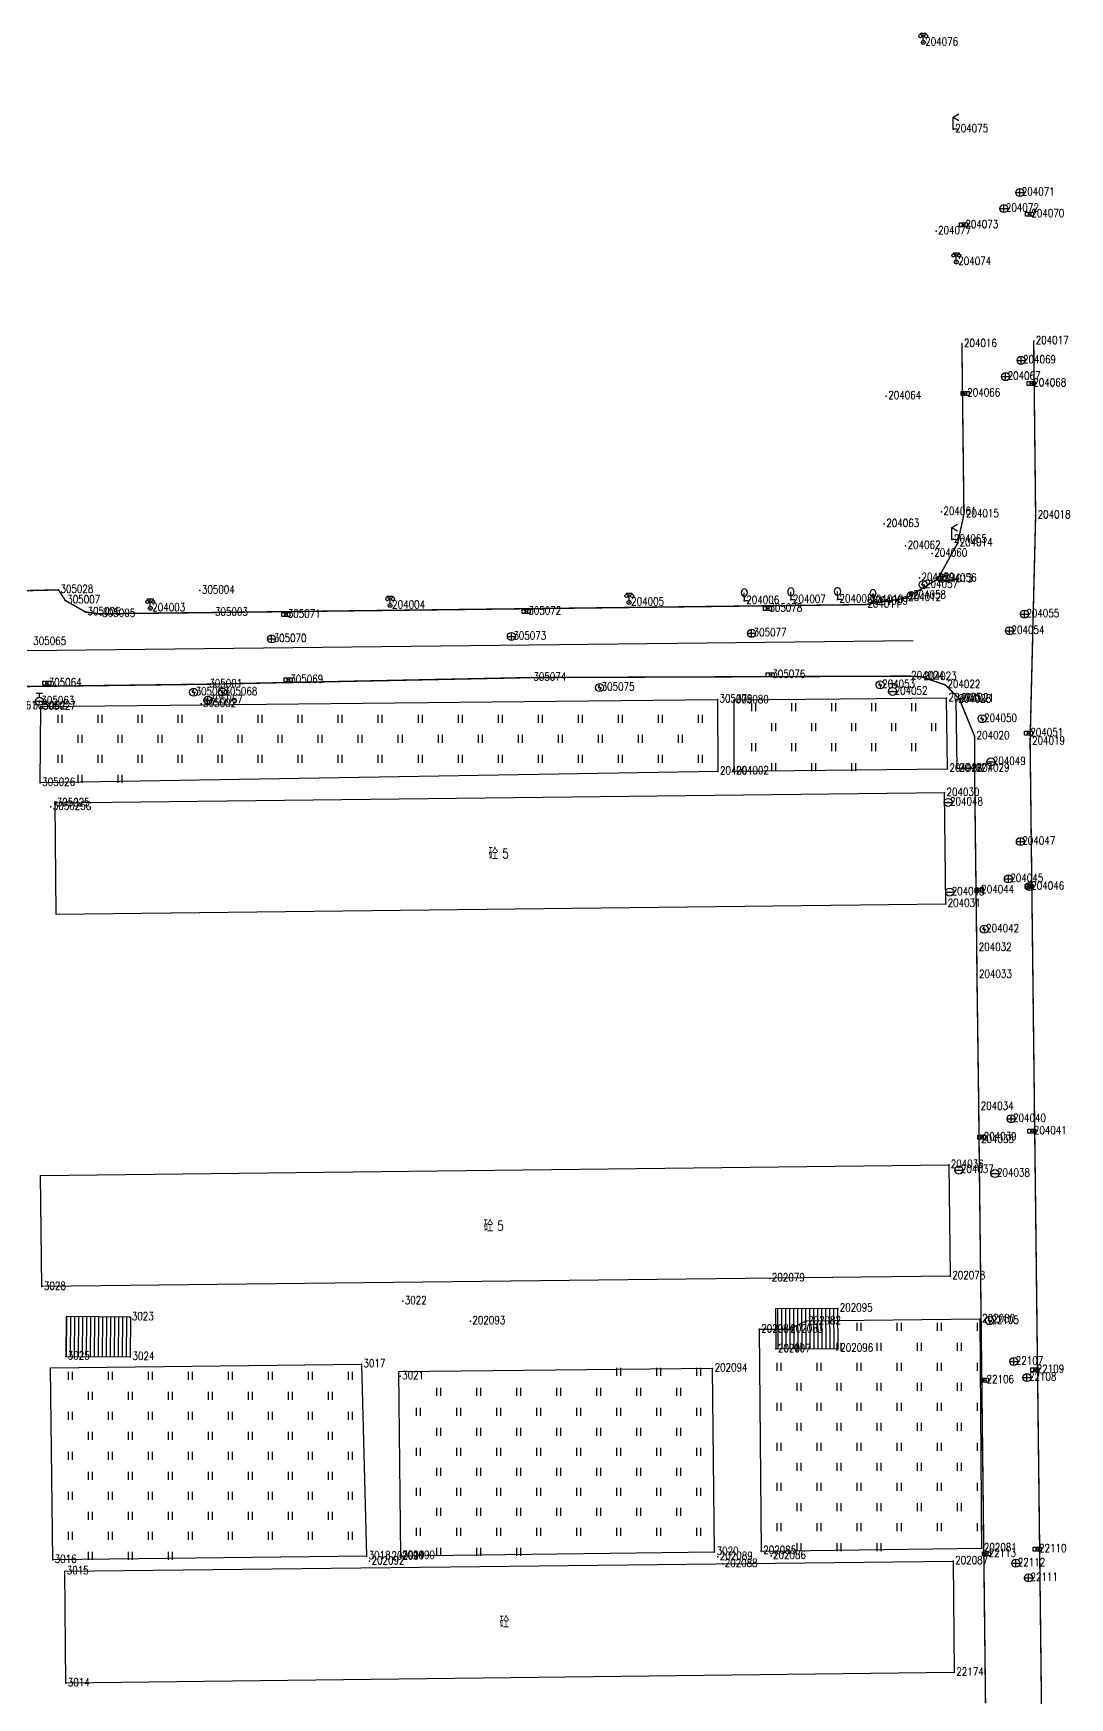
# Model space of a CAD drawing. Extents: x 871 to 1485, y 1110 to 1494.
# Drawn here: x 1355 to 1484.5, y 1285.9 to 1493.9 of the extents above; entities that cross this region are included whole.
import ezdxf
from ezdxf.enums import TextEntityAlignment as Align

# ---------------------------------------------------------------- set-up
doc = ezdxf.new("R2010")
doc.units = 0
doc.header["$LTSCALE"] = 0.5
doc.header["$PDSIZE"] = 0.2
doc.layers.get('0').update_dxf_attribs({"linetype": 'CONTINUOUS'})
doc.layers.add('ASSIST', color=7, linetype='CONTINUOUS', plot=False)
for name, color, linetype in [('DLDW', 11, 'CONTINUOUS'), ('DLSS', 4, 'CONTINUOUS'), ('GXYZ', 2, 'CONTINUOUS'), ('JMD', 6, 'CONTINUOUS'), ('ZBTZ', 3, 'CONTINUOUS'), ('ZDH', 1, 'CONTINUOUS')]:
    doc.layers.add(name, color=color, linetype=linetype)
doc.styles.add('HZ', font='rs.shx', dxfattribs={"width": 0.8, "bigfont": 'hztxt.shx'})
doc.linetypes.add('1161', pattern='A,0,[149,AAA.SHX,S=0.15,R=0,X=0,Y=0],-1.6', length=1.6)

# ---------------------------------------------------------------- blocks, each defined once
blk = doc.blocks.new('gc097')
for p, q in [((-0.7, 2), (-0.7, 2.3)), ((-0.7, 2.3), (0.7, 2.3)), ((0, 0.5), (0, 2.3)), ((0.7, 2.3), (0.7, 2))]:
    blk.add_line(p, q)
for centre, radius in [((-0.7, 1.6), 0.4), ((0, 0), 0.5), ((0.73, 1.6), 0.4)]:
    blk.add_circle(centre, radius)
blk = doc.blocks.new('gc052')
for p, q in [((0, 3), (1.39, 3.8)), ((0, 3), (1.39, 2.2)), ((0, 0), (0, 3)), ((1, 0), (0, 0))]:
    blk.add_line(p, q)
blk = doc.blocks.new('gc133')
for p, q in [((-1, 0), (1, 0)), ((-0.8, 2), (0.8, 2)), ((0, 1), (0, 2))]:
    blk.add_line(p, q)
blk.add_circle((0, 0), 1)
blk = doc.blocks.new('gc042')
blk.add_line((-1, 0), (1, 0))
blk.add_circle((0, 0), 1)
blk = doc.blocks.new('gc041')
for p, q in [((-1, 0.5), (1, 0.5)), ((-1, -0.5), (-1, 0.5)), ((-0.33, 0.5), (-0.33, -0.5)), ((0.33, 0.5), (0.33, -0.5)), ((1, 0.5), (1, -0.5)), ((1, -0.5), (-1, -0.5))]:
    blk.add_line(p, q)
blk = doc.blocks.new('gc043')
for p, q in [((-1, 0), (1, 0)), ((0, -1), (0, 1))]:
    blk.add_line(p, q)
blk.add_circle((0, 0), 1)
blk = doc.blocks.new('gc050')
for p, q in [((-0.35, 0), (0.05, 0.69)), ((-0.35, 0), (0.35, 0)), ((0.35, 0), (-0.06, -0.69))]:
    blk.add_line(p, q)
blk.add_circle((0, 0), 1)
blk = doc.blocks.new('gc143')
for p, q in [((0, 1), (0, 2)), ((0, 1), (0, 0)), ((1, 0), (0, 0))]:
    blk.add_line(p, q)
for centre, start, end in [((0.225, 2), 102.68038, 257.31962), ((-0.225, 2), 282.68038, 77.31962)]:
    blk.add_arc(centre, 1.025, start, end)
blk = doc.blocks.new('gc323')
at = {"flags": 128}
for points in [[(-0.5, 0), (-0.5, 2)], [(0.5, 0), (0.5, 2)]]:
    blk.add_lwpolyline(points, dxfattribs=at)

msp = doc.modelspace()

# ---------------------------------------------------------------- linework, layer by layer
at = {"linetype": 'Continuous'}
msp.add_line((1228.66, 1415.36, 10.81), (1464.96, 1418.07), dxfattribs=at)
at = {"layer": 'ASSIST', "linetype": 'Continuous', "flags": 128}
for points in [[(1359.1, 1328.58), (1367.18, 1328.5), (1367.22, 1333.49), (1359.14, 1333.56)], [(1447.83, 1329.5), (1455.62, 1329.56), (1455.58, 1334.57), (1447.79, 1334.52)]]:
    msp.add_lwpolyline(points, close=True, dxfattribs=at)
at = {"layer": 'DLSS', "linetype": 'Continuous', "const_width": 0.175}
msp.add_lwpolyline([(1312.17, 1420.88), (1342.36, 1421.26), (1344.89, 1422.42), (1346.16, 1424.1), (1358.18, 1424.38), (1359.03, 1423.07), (1361.56, 1421.61), (1363.41, 1421.39), (1377.49, 1421.55), (1459.01, 1422.54), (1464.1, 1423.36), (1468.03, 1425.71), (1470.54, 1430.22), (1471.32, 1433.84), (1471.07, 1455.12)], dxfattribs=at)
at = {"layer": 'DLSS', "linetype": 'Continuous', "const_width": 0.175, "flags": 128}
for points in [[(1480.04, 1455.48), (1480.28, 1433.69), (1479.59, 1405.43), (1481.85, 1213.92)], [(1216.91, 1400.79), (1219.98, 1407.4), (1229.42, 1410.8), (1250.92, 1411.11), (1311.19, 1411.75), (1376.78, 1412.59), (1417.27, 1413.42), (1464.48, 1413.6), (1466.04, 1413.51), (1469.01, 1412.49), (1470.72, 1410.79), (1472.65, 1406.1), (1472.65, 1402.07), (1472.92, 1379.64), (1472.95, 1376.26), (1473.17, 1359.79), (1473.21, 1355.64), (1474.02, 1285.2)]]:
    msp.add_lwpolyline(points, dxfattribs=at)
at = {"layer": 'JMD', "linetype": 'Continuous'}
for p, q in [((1367.22, 1333.49), (1359.14, 1333.56)), ((1359.18, 1328.57), (1359.22, 1333.56)), ((1359.68, 1328.57), (1359.72, 1333.56)), ((1360.18, 1328.57), (1360.22, 1333.55)), ((1360.68, 1328.56), (1360.72, 1333.55)), ((1361.18, 1328.56), (1361.22, 1333.54)), ((1361.68, 1328.55), (1361.72, 1333.54)), ((1362.18, 1328.55), (1362.22, 1333.53)), ((1362.68, 1328.54), (1362.72, 1333.53)), ((1363.18, 1328.54), (1363.22, 1333.52)), ((1363.68, 1328.53), (1363.72, 1333.52)), ((1364.18, 1328.53), (1364.22, 1333.52)), ((1364.68, 1328.52), (1364.72, 1333.51)), ((1365.18, 1328.52), (1365.22, 1333.51)), ((1365.68, 1328.51), (1365.72, 1333.5)), ((1455.58, 1334.57), (1447.79, 1334.52)), ((1448.12, 1329.5), (1448.08, 1334.52)), ((1448.62, 1329.5), (1448.58, 1334.52)), ((1449.12, 1329.51), (1449.08, 1334.52)), ((1449.62, 1329.51), (1449.58, 1334.53)), ((1450.12, 1329.51), (1450.08, 1334.53)), ((1450.62, 1329.52), (1450.58, 1334.54)), ((1451.12, 1329.52), (1451.08, 1334.54)), ((1451.62, 1329.53), (1451.58, 1334.54)), ((1452.12, 1329.53), (1452.08, 1334.55)), ((1452.62, 1329.53), (1452.58, 1334.55)), ((1453.12, 1329.54), (1453.08, 1334.55)), ((1453.62, 1329.54), (1453.58, 1334.56)), ((1454.12, 1329.54), (1454.08, 1334.56)), ((1454.62, 1329.55), (1454.58, 1334.57)), ((1455.12, 1329.55), (1455.08, 1334.57)), ((1455.62, 1329.56), (1455.58, 1334.57)), ((1366.18, 1328.51), (1366.22, 1333.5)), ((1366.68, 1328.51), (1366.72, 1333.49)), ((1367.18, 1328.5), (1367.22, 1333.49)), ((1447.83, 1329.5), (1455.62, 1329.56)), ((1359.1, 1328.58), (1367.18, 1328.5))]:
    msp.add_line(p, q, dxfattribs=at)
at = {"layer": 'JMD', "linetype": 'Continuous', "flags": 128}
for points in [[(1469.04, 1385.14), (1468.89, 1399.01), (1357.71, 1397.71), (1357.85, 1383.84)], [(1469.42, 1352.51), (1469.62, 1338.61), (1356.12, 1337.29), (1355.93, 1351.18)]]:
    msp.add_lwpolyline(points, close=True, dxfattribs=at)
at = {"layer": 'JMD', "linetype": 'Continuous', "elevation": 14.28, "flags": 128}
msp.add_lwpolyline([(1469.98, 1302.99), (1470.12, 1289.05), (1359.1, 1287.72), (1358.97, 1301.72)], close=True, dxfattribs=at)
at = {"layer": 'ZBTZ', "linetype": '1161', "flags": 128}
for points in [[(1355.98, 1409.81), (1440.53, 1410.69), (1440.59, 1401.69), (1355.9, 1400.27)], [(1472.65, 1402.07), (1470.46, 1402.06), (1470.37, 1410.69), (1470.72, 1410.79), (1472.65, 1406.1), (1472.65, 1402.07)], [(1400.93, 1303.64), (1440.17, 1304.13), (1439.92, 1327.08), (1400.69, 1326.66)]]:
    msp.add_lwpolyline(points, close=True, dxfattribs=at)
for points, elevation in [([(1442.57, 1410.59), (1442.59, 1401.71), (1469.26, 1402.03), (1469.14, 1410.86)], 14.03), ([(1445.99, 1304.25), (1473.56, 1304.59), (1473.34, 1333.22), (1451.59, 1332.97), (1449.38, 1331.94), (1445.75, 1331.94)], 13.81), ([(1396.04, 1327.59), (1396.69, 1303.6), (1357.46, 1303.14), (1357.17, 1327.13)], 13.97)]:
    msp.add_lwpolyline(points, close=True, dxfattribs=dict(at, elevation=elevation))
at = {"layer": 'ZDH', "linetype": 'Continuous'}
for p in [(1466.23, 1492.8, 13.77), (1469.98, 1481.96, 13.82), (1478.3, 1474.04, 13.7), (1476.31, 1472.04, 13.74), (1479.5, 1471.35, 13.68), (1467.84, 1469.22, 13.89), (1471.25, 1469.99, 13.7), (1470.36, 1465.37, 13.86), (1471.07, 1455.12, 13.73), (1480.04, 1455.48, 13.72), (1478.46, 1453.07, 13.76), (1476.53, 1451.03, 13.8), (1479.74, 1450.19, 13.74), (1461.62, 1448.6, 15.53), (1471.49, 1448.94, 13.75), (1468.51, 1434.12, 14), (1471.32, 1433.84, 13.81), (1480.28, 1433.69, 13.8), (1461.37, 1432.62, 15.93), (1464.04, 1429.89, 14.66), (1469.82, 1430.68, 14.01), (1470.54, 1430.22, 13.86), (1467.37, 1428.92, 14.03), (1465.77, 1425.88, 13.98), (1468.03, 1425.71, 13.81), (1468.54, 1425.8, 13.83), (1358.18, 1424.38, 13.64), (1359.03, 1423.07, 13.55), (1375.85, 1424.32, 13.92), (1443.88, 1423.03, 13.11), (1449.7, 1423.14, 13.18), (1455.52, 1423.18, 13.22), (1459.39, 1423.12, 17.2), (1464.1, 1423.36, 13.87), (1464.72, 1423.67, 13.88), (1466.22, 1425.02, 13.93), (1361.56, 1421.61, 13.55), (1363.41, 1421.39, 13.58), (1369.65, 1422.09, 13.83), (1377.49, 1421.55, 13.77), (1386.58, 1421.3, 13.8), (1399.62, 1422.43, 13.98), (1416.64, 1421.67, 13.82), (1429.49, 1422.81, 13.95), (1446.76, 1422.05, 13.81), (1459.01, 1422.54, 13.86), (1459.96, 1422.94, 13.44), (1478.88, 1421.35, 13.95), (1444.79, 1418.95, 13.9), (1477.01, 1419.27, 13.99), (1384.82, 1418.25, 13.87), (1414.77, 1418.56, 13.91), (1356.71, 1412.71, 13.49), (1376.78, 1412.59, 13.77), (1386.9, 1413.12, 13.8), (1417.27, 1413.42, 13.85), (1447.13, 1413.77, 13.84), (1464.48, 1413.6, 13.86), (1466.04, 1413.51, 13.87), (1375.07, 1411.58, 13.9), (1376.85, 1410.59, 13.92), (1378.67, 1411.6, 13.93), (1425.8, 1412.17, 14.02), (1440.53, 1410.69, 14.02), (1442.57, 1410.59, 14.03), (1460.85, 1412.51, 14.02), (1462.41, 1411.68, 13.13), (1469.01, 1412.49, 13.89), (1469.14, 1410.86, 13.99), (1470.37, 1410.69, 13.99), (1470.72, 1410.79, 13.87), (1355.8, 1410.46, 12.83), (1355.98, 1409.81, 13.61), (1376.02, 1410.14, 13.93), (1473.59, 1408.27, 13.86), (1479.37, 1406.46, 13.82), (1472.65, 1406.1, 13.86), (1479.59, 1405.43, 13.81), (1474.68, 1402.87, 13.84), (1355.9, 1400.27, 14.2), (1440.59, 1401.69, 14.16), (1442.59, 1401.71, 14.17), (1469.26, 1402.03, 14.15), (1470.46, 1402.06, 14.13), (1472.65, 1402.07, 13.84), (1468.89, 1399.01, 14.33), (1357.22, 1397.27, 14.32), (1357.71, 1397.71, 19.72), (1469.34, 1397.82, 14.35), (1478.37, 1392.92, 13.91), (1476.87, 1388.25, 13.95), (1469.54, 1386.61, 14.35), (1473.23, 1386.85, 13.92), (1479.48, 1387.29, 13.87), (1469.04, 1385.14, 14.35), (1473.85, 1381.97, 13.89), (1472.92, 1379.64, 13.88), (1472.95, 1376.26, 13.88), (1473.17, 1359.79, 13.78), (1477.21, 1358.27, 13.82), (1479.81, 1356.72, 13.76), (1473.21, 1355.64, 13.78), (1473.55, 1355.96, 13.76), (1469.42, 1352.51, 14.33), (1470.69, 1351.87, 14.32), (1475.2, 1351.43, 13.76), (1447.07, 1338.33, 14.33), (1469.62, 1338.61, 14.33), (1356.12, 1337.29, 14.31), (1401.2, 1335.47, 14.3), (1455.55, 1334.57, 14.29), (1367.1, 1333.49, 14.25), (1409.65, 1332.99, 17.13), (1445.75, 1331.96, 14.01), (1449.38, 1331.94, 13.94), (1451.59, 1332.97, 14.05), (1473.34, 1333.22, 13.79), (1474.51, 1333.04, 13.67), (1447.83, 1329.5, 13.93), (1455.62, 1329.56, 13.95), (1359.1, 1328.58, 14.04), (1367.18, 1328.5, 14.02), (1396.04, 1327.59, 13.97), (1477.55, 1327.93, 13.66), (1400.88, 1326.12, 14.05), (1439.92, 1327.08, 14.29), (1473.9, 1325.61, 13.62), (1479.2, 1325.92, 13.65), (1480.17, 1326.9, 13.61), (1473.56, 1304.59, 13.68), (1480.46, 1304.49, 13.51), (1357.46, 1303.14, 14.38), (1396.69, 1303.6, 14.37), (1397.05, 1302.96, 14.36), (1399.54, 1303.55, 14.26), (1400.86, 1303.65, 14.37), (1400.93, 1303.64, 14.37), (1440.17, 1304.13, 14.36), (1440.57, 1303.54, 14.38), (1441.18, 1302.64, 14.29), (1445.99, 1304.25, 13.81), (1447.22, 1303.64, 14.27), (1469.98, 1302.99, 14.28), (1474.16, 1303.89, 13.5), (1477.8, 1302.72, 13.57), (1358.97, 1301.72, 14.26), (1479.39, 1300.89, 13.53), (1470.12, 1289.05, 14.27), (1359.1, 1287.72, 14.26)]:
    msp.add_point(p, dxfattribs=at)

# ---------------------------------------------------------------- block references
at = {"layer": 'DLDW', "linetype": 'Continuous', "xscale": 0.5, "yscale": 0.5}
for p in [(1466.23, 1492.8, 13.77), (1470.36, 1465.37, 13.86), (1369.65, 1422.09, 13.83), (1399.62, 1422.43, 13.98), (1429.49, 1422.81, 13.95)]:
    msp.add_blockref('gc097', p, dxfattribs=at)
at = {"layer": 'DLSS', "linetype": 'Continuous', "xscale": 0.5, "yscale": 0.5}
for p in [(1469.98, 1481.96, 13.82), (1469.82, 1430.68, 14.01)]:
    msp.add_blockref('gc052', p, dxfattribs=at)
at = {"layer": 'GXYZ', "linetype": 'Continuous', "xscale": 0.5, "yscale": 0.5}
for name, p in [('gc043', (1478.3, 1474.04, 13.7)), ('gc043', (1476.31, 1472.04, 13.74)), ('gc041', (1479.5, 1471.35, 13.68)), ('gc041', (1471.25, 1469.99, 13.7)), ('gc043', (1478.46, 1453.07, 13.76)), ('gc043', (1476.53, 1451.03, 13.8)), ('gc041', (1479.74, 1450.19, 13.74)), ('gc041', (1471.49, 1448.94, 13.75)), ('gc050', (1466.22, 1425.02, 13.93)), ('gc041', (1468.54, 1425.8, 13.83)), ('gc050', (1464.72, 1423.67, 13.88)), ('gc041', (1386.58, 1421.3, 13.8)), ('gc041', (1416.64, 1421.67, 13.82)), ('gc041', (1446.76, 1422.05, 13.81)), ('gc043', (1478.88, 1421.35, 13.95)), ('gc043', (1414.77, 1418.56, 13.91)), ('gc043', (1444.79, 1418.95, 13.9)), ('gc043', (1477.01, 1419.27, 13.99)), ('gc043', (1384.82, 1418.25, 13.87)), ('gc041', (1356.71, 1412.71, 13.49)), ('gc041', (1386.9, 1413.12, 13.8)), ('gc050', (1425.8, 1412.17, 14.02)), ('gc041', (1447.13, 1413.77, 13.84)), ('gc050', (1460.85, 1412.51, 14.02)), ('gc133', (1462.41, 1411.68, 13.13)), ('gc133', (1355.8, 1410.46, 12.83)), ('gc050', (1375.07, 1411.58, 13.9)), ('gc043', (1376.85, 1410.59, 13.92)), ('gc050', (1378.67, 1411.6, 13.93)), ('gc050', (1473.59, 1408.27, 13.86)), ('gc041', (1479.37, 1406.46, 13.82)), ('gc042', (1474.68, 1402.87, 13.84)), ('gc042', (1469.34, 1397.82, 14.35)), ('gc043', (1478.37, 1392.92, 13.91)), ('gc043', (1476.87, 1388.25, 13.95)), ('gc043', (1479.48, 1387.29, 13.87)), ('gc042', (1469.54, 1386.61, 14.35)), ('gc041', (1473.23, 1386.85, 13.92)), ('gc041', (1479.48, 1387.29, 13.87)), ('gc050', (1473.85, 1381.97, 13.89)), ('gc043', (1477.21, 1358.27, 13.82)), ('gc041', (1479.81, 1356.72, 13.76)), ('gc041', (1473.55, 1355.96, 13.76)), ('gc042', (1470.69, 1351.87, 14.32)), ('gc042', (1475.2, 1351.43, 13.76)), ('gc050', (1474.51, 1333.04, 13.67)), ('gc043', (1477.55, 1327.93, 13.66)), ('gc041', (1473.9, 1325.61, 13.62)), ('gc043', (1479.2, 1325.92, 13.65)), ('gc041', (1480.17, 1326.9, 13.61)), ('gc041', (1480.46, 1304.49, 13.51)), ('gc041', (1474.16, 1303.89, 13.5)), ('gc043', (1477.8, 1302.72, 13.57)), ('gc043', (1479.39, 1300.89, 13.53))]:
    msp.add_blockref(name, p, dxfattribs=at)
at = {"layer": 'ZBTZ', "linetype": 'Continuous', "xscale": 0.5, "yscale": 0.5}
for name, p in [('gc143', (1443.88, 1423.03, 13.11)), ('gc143', (1449.7, 1423.14, 13.18)), ('gc143', (1455.52, 1423.18, 13.22)), ('gc143', (1459.96, 1422.94, 13.44)), ('gc323', (1358.4, 1407.77)), ('gc323', (1363.4, 1407.77)), ('gc323', (1368.4, 1407.77)), ('gc323', (1373.4, 1407.77)), ('gc323', (1378.4, 1407.77)), ('gc323', (1383.4, 1407.77)), ('gc323', (1388.4, 1407.77)), ('gc323', (1393.4, 1407.77)), ('gc323', (1398.4, 1407.77)), ('gc323', (1403.4, 1407.77)), ('gc323', (1408.4, 1407.77)), ('gc323', (1413.4, 1407.77)), ('gc323', (1418.4, 1407.77)), ('gc323', (1423.4, 1407.77)), ('gc323', (1428.4, 1407.77)), ('gc323', (1433.4, 1407.77)), ('gc323', (1438.4, 1407.77)), ('gc323', (1445.07, 1409.21)), ('gc323', (1450.07, 1409.21)), ('gc323', (1455.07, 1409.21)), ('gc323', (1460.07, 1409.21)), ('gc323', (1465.07, 1409.21)), ('gc323', (1447.57, 1406.71)), ('gc323', (1452.57, 1406.71)), ('gc323', (1457.57, 1406.71)), ('gc323', (1462.57, 1406.71)), ('gc323', (1467.57, 1406.71)), ('gc323', (1360.9, 1405.27)), ('gc323', (1365.9, 1405.27)), ('gc323', (1370.9, 1405.27)), ('gc323', (1375.9, 1405.27)), ('gc323', (1380.9, 1405.27)), ('gc323', (1385.9, 1405.27)), ('gc323', (1390.9, 1405.27)), ('gc323', (1395.9, 1405.27)), ('gc323', (1400.9, 1405.27)), ('gc323', (1405.9, 1405.27)), ('gc323', (1410.9, 1405.27)), ('gc323', (1415.9, 1405.27)), ('gc323', (1420.9, 1405.27)), ('gc323', (1425.9, 1405.27)), ('gc323', (1430.9, 1405.27)), ('gc323', (1435.9, 1405.27)), ('gc323', (1445.07, 1404.21)), ('gc323', (1450.07, 1404.21)), ('gc323', (1455.07, 1404.21)), ('gc323', (1460.07, 1404.21)), ('gc323', (1465.07, 1404.21)), ('gc323', (1358.4, 1402.77)), ('gc323', (1363.4, 1402.77)), ('gc323', (1368.4, 1402.77)), ('gc323', (1373.4, 1402.77)), ('gc323', (1378.4, 1402.77)), ('gc323', (1383.4, 1402.77)), ('gc323', (1388.4, 1402.77)), ('gc323', (1393.4, 1402.77)), ('gc323', (1398.4, 1402.77)), ('gc323', (1403.4, 1402.77)), ('gc323', (1408.4, 1402.77)), ('gc323', (1413.4, 1402.77)), ('gc323', (1418.4, 1402.77)), ('gc323', (1423.4, 1402.77)), ('gc323', (1428.4, 1402.77)), ('gc323', (1433.4, 1402.77)), ('gc323', (1438.4, 1402.77)), ('gc323', (1447.57, 1401.71)), ('gc323', (1452.57, 1401.71)), ('gc323', (1457.57, 1401.71)), ('gc323', (1360.9, 1400.27)), ('gc323', (1365.9, 1400.27)), ('gc323', (1453.25, 1331.75)), ('gc323', (1458.25, 1331.75)), ('gc323', (1463.25, 1331.75)), ('gc323', (1468.25, 1331.75)), ('gc323', (1473.25, 1331.75)), ('gc323', (1450.75, 1329.25)), ('gc323', (1455.75, 1329.25)), ('gc323', (1460.75, 1329.25)), ('gc323', (1465.75, 1329.25)), ('gc323', (1470.75, 1329.25)), ('gc323', (1448.25, 1326.75)), ('gc323', (1453.25, 1326.75)), ('gc323', (1458.25, 1326.75)), ('gc323', (1463.25, 1326.75)), ('gc323', (1468.25, 1326.75)), ('gc323', (1473.25, 1326.75)), ('gc323', (1359.67, 1325.64)), ('gc323', (1364.67, 1325.64)), ('gc323', (1369.67, 1325.64)), ('gc323', (1374.67, 1325.64)), ('gc323', (1379.67, 1325.64)), ('gc323', (1384.67, 1325.64)), ('gc323', (1389.67, 1325.64)), ('gc323', (1394.67, 1325.64)), ('gc323', (1428.19, 1326.14)), ('gc323', (1433.19, 1326.14)), ('gc323', (1438.19, 1326.14)), ('gc323', (1450.75, 1324.25)), ('gc323', (1455.75, 1324.25)), ('gc323', (1460.75, 1324.25)), ('gc323', (1465.75, 1324.25)), ('gc323', (1470.75, 1324.25)), ('gc323', (1362.17, 1323.14)), ('gc323', (1367.17, 1323.14)), ('gc323', (1372.17, 1323.14)), ('gc323', (1377.17, 1323.14)), ('gc323', (1382.17, 1323.14)), ('gc323', (1387.17, 1323.14)), ('gc323', (1392.17, 1323.14)), ('gc323', (1405.69, 1323.64)), ('gc323', (1410.69, 1323.64)), ('gc323', (1415.69, 1323.64)), ('gc323', (1420.69, 1323.64)), ('gc323', (1425.69, 1323.64)), ('gc323', (1430.69, 1323.64)), ('gc323', (1435.69, 1323.64)), ('gc323', (1359.67, 1320.64)), ('gc323', (1364.67, 1320.64)), ('gc323', (1369.67, 1320.64)), ('gc323', (1374.67, 1320.64)), ('gc323', (1379.67, 1320.64)), ('gc323', (1384.67, 1320.64)), ('gc323', (1389.67, 1320.64)), ('gc323', (1394.67, 1320.64)), ('gc323', (1403.19, 1321.14)), ('gc323', (1408.19, 1321.14)), ('gc323', (1413.19, 1321.14)), ('gc323', (1418.19, 1321.14)), ('gc323', (1423.19, 1321.14)), ('gc323', (1428.19, 1321.14)), ('gc323', (1433.19, 1321.14)), ('gc323', (1438.19, 1321.14)), ('gc323', (1448.25, 1321.75)), ('gc323', (1453.25, 1321.75)), ('gc323', (1458.25, 1321.75)), ('gc323', (1463.25, 1321.75)), ('gc323', (1468.25, 1321.75)), ('gc323', (1473.25, 1321.75)), ('gc323', (1362.17, 1318.14)), ('gc323', (1367.17, 1318.14)), ('gc323', (1372.17, 1318.14)), ('gc323', (1377.17, 1318.14)), ('gc323', (1382.17, 1318.14)), ('gc323', (1387.17, 1318.14)), ('gc323', (1392.17, 1318.14)), ('gc323', (1405.69, 1318.64)), ('gc323', (1410.69, 1318.64)), ('gc323', (1415.69, 1318.64)), ('gc323', (1420.69, 1318.64)), ('gc323', (1425.69, 1318.64)), ('gc323', (1430.69, 1318.64)), ('gc323', (1435.69, 1318.64)), ('gc323', (1450.75, 1319.25)), ('gc323', (1455.75, 1319.25)), ('gc323', (1460.75, 1319.25)), ('gc323', (1465.75, 1319.25)), ('gc323', (1470.75, 1319.25)), ('gc323', (1403.19, 1316.14)), ('gc323', (1408.19, 1316.14)), ('gc323', (1413.19, 1316.14)), ('gc323', (1418.19, 1316.14)), ('gc323', (1423.19, 1316.14)), ('gc323', (1428.19, 1316.14)), ('gc323', (1433.19, 1316.14)), ('gc323', (1438.19, 1316.14)), ('gc323', (1448.25, 1316.75)), ('gc323', (1453.25, 1316.75)), ('gc323', (1458.25, 1316.75)), ('gc323', (1463.25, 1316.75)), ('gc323', (1468.25, 1316.75)), ('gc323', (1473.25, 1316.75)), ('gc323', (1359.67, 1315.64)), ('gc323', (1364.67, 1315.64)), ('gc323', (1369.67, 1315.64)), ('gc323', (1374.67, 1315.64)), ('gc323', (1379.67, 1315.64)), ('gc323', (1384.67, 1315.64)), ('gc323', (1389.67, 1315.64)), ('gc323', (1394.67, 1315.64)), ('gc323', (1450.75, 1314.25)), ('gc323', (1455.75, 1314.25)), ('gc323', (1460.75, 1314.25)), ('gc323', (1465.75, 1314.25)), ('gc323', (1470.75, 1314.25)), ('gc323', (1362.17, 1313.14)), ('gc323', (1367.17, 1313.14)), ('gc323', (1372.17, 1313.14)), ('gc323', (1377.17, 1313.14)), ('gc323', (1382.17, 1313.14)), ('gc323', (1387.17, 1313.14)), ('gc323', (1392.17, 1313.14)), ('gc323', (1405.69, 1313.64)), ('gc323', (1410.69, 1313.64)), ('gc323', (1415.69, 1313.64)), ('gc323', (1420.69, 1313.64)), ('gc323', (1425.69, 1313.64)), ('gc323', (1430.69, 1313.64)), ('gc323', (1435.69, 1313.64)), ('gc323', (1448.25, 1311.75)), ('gc323', (1453.25, 1311.75)), ('gc323', (1458.25, 1311.75)), ('gc323', (1463.25, 1311.75)), ('gc323', (1468.25, 1311.75)), ('gc323', (1473.25, 1311.75)), ('gc323', (1359.67, 1310.64)), ('gc323', (1364.67, 1310.64)), ('gc323', (1369.67, 1310.64)), ('gc323', (1374.67, 1310.64)), ('gc323', (1379.67, 1310.64)), ('gc323', (1384.67, 1310.64)), ('gc323', (1389.67, 1310.64)), ('gc323', (1394.67, 1310.64)), ('gc323', (1403.19, 1311.14)), ('gc323', (1408.19, 1311.14)), ('gc323', (1413.19, 1311.14)), ('gc323', (1418.19, 1311.14)), ('gc323', (1423.19, 1311.14)), ('gc323', (1428.19, 1311.14)), ('gc323', (1433.19, 1311.14)), ('gc323', (1438.19, 1311.14)), ('gc323', (1362.17, 1308.14)), ('gc323', (1367.17, 1308.14)), ('gc323', (1372.17, 1308.14)), ('gc323', (1377.17, 1308.14)), ('gc323', (1382.17, 1308.14)), ('gc323', (1387.17, 1308.14)), ('gc323', (1392.17, 1308.14)), ('gc323', (1405.69, 1308.64)), ('gc323', (1410.69, 1308.64)), ('gc323', (1415.69, 1308.64)), ('gc323', (1420.69, 1308.64)), ('gc323', (1425.69, 1308.64)), ('gc323', (1430.69, 1308.64)), ('gc323', (1435.69, 1308.64)), ('gc323', (1450.75, 1309.25)), ('gc323', (1455.75, 1309.25)), ('gc323', (1460.75, 1309.25)), ('gc323', (1465.75, 1309.25)), ('gc323', (1470.75, 1309.25)), ('gc323', (1359.67, 1305.64)), ('gc323', (1364.67, 1305.64)), ('gc323', (1369.67, 1305.64)), ('gc323', (1374.67, 1305.64)), ('gc323', (1379.67, 1305.64)), ('gc323', (1384.67, 1305.64)), ('gc323', (1389.67, 1305.64)), ('gc323', (1394.67, 1305.64)), ('gc323', (1403.19, 1306.14)), ('gc323', (1408.19, 1306.14)), ('gc323', (1413.19, 1306.14)), ('gc323', (1418.19, 1306.14)), ('gc323', (1423.19, 1306.14)), ('gc323', (1428.19, 1306.14)), ('gc323', (1433.19, 1306.14)), ('gc323', (1438.19, 1306.14)), ('gc323', (1448.25, 1306.75)), ('gc323', (1453.25, 1306.75)), ('gc323', (1458.25, 1306.75)), ('gc323', (1463.25, 1306.75)), ('gc323', (1468.25, 1306.75)), ('gc323', (1473.25, 1306.75)), ('gc323', (1405.69, 1303.64)), ('gc323', (1410.69, 1303.64)), ('gc323', (1415.69, 1303.64)), ('gc323', (1450.75, 1304.25)), ('gc323', (1455.75, 1304.25)), ('gc323', (1460.75, 1304.25)), ('gc323', (1362.17, 1303.14)), ('gc323', (1367.17, 1303.14)), ('gc323', (1372.17, 1303.14))]:
    msp.add_blockref(name, p, dxfattribs=at)

# ---------------------------------------------------------------- texts
at = {"layer": 'JMD', "linetype": 'Continuous', "style": 'HZ', "width": 0.8}
for p in [(1413.12, 1391.42), (1412.52, 1344.9), (1414.51, 1295.37)]:
    msp.add_text('砼', height=1.5, dxfattribs=at).set_placement(p, align=Align.MIDDLE_RIGHT)
for p in [(1413.62, 1391.42), (1413.02, 1344.9)]:
    msp.add_text('5', height=1.2, dxfattribs=at).set_placement(p, align=Align.MIDDLE_LEFT)
at = {"layer": 'ZDH', "linetype": 'Continuous', "style": 'HZ', "width": 0.8}
for s, p in [('204076', (1466.48, 1492.42, 13.77)), ('204075', (1470.23, 1481.58, 13.82)), ('204071', (1478.55, 1473.67, 13.7)), ('204072', (1476.56, 1471.66, 13.74)), ('204070', (1479.75, 1470.97, 13.68)), ('204077', (1468.09, 1468.84, 13.89)), ('204073', (1471.5, 1469.61, 13.7)), ('204074', (1470.61, 1465, 13.86)), ('204016', (1471.32, 1454.74, 13.73)), ('204017', (1480.29, 1455.11, 13.72)), ('204069', (1478.71, 1452.7, 13.76)), ('204067', (1476.78, 1450.66, 13.8)), ('204068', (1479.99, 1449.82, 13.74)), ('204064', (1461.87, 1448.23, 15.53)), ('204066', (1471.74, 1448.56, 13.75)), ('204061', (1468.76, 1433.75, 14)), ('204015', (1471.57, 1433.46, 13.81)), ('204018', (1480.53, 1433.32, 13.8)), ('204063', (1461.62, 1432.24, 15.93)), ('204065', (1470.07, 1430.3, 14.01)), ('204062', (1464.29, 1429.52, 14.66)), ('204060', (1467.62, 1428.54, 14.03)), ('204014', (1470.79, 1429.84, 13.86)), ('204059', (1466.02, 1425.5, 13.98)), ('204057', (1466.47, 1424.65, 13.93)), ('204013', (1468.28, 1425.34, 13.81)), ('204056', (1468.79, 1425.42, 13.83)), ('305028', (1358.43, 1424.01, 13.64)), ('305007', (1359.28, 1422.7, 13.55)), ('305004', (1376.1, 1423.94, 13.92)), ('204004', (1399.88, 1422.06, 13.98)), ('204005', (1429.74, 1422.44, 13.95)), ('204006', (1444.13, 1422.65, 13.11)), ('204007', (1449.95, 1422.76, 13.18)), ('204008', (1455.77, 1422.8, 13.22)), ('204011', (1459.26, 1422.16, 13.86)), ('204010', (1459.64, 1422.75, 17.2)), ('204009', (1460.21, 1422.56, 13.44)), ('204012', (1464.35, 1422.99, 13.87)), ('204058', (1464.97, 1423.29, 13.88)), ('305006', (1361.81, 1421.24, 13.55)), ('305005', (1363.66, 1421.02, 13.58)), ('204003', (1369.9, 1421.71, 13.83)), ('305003', (1377.74, 1421.17, 13.77)), ('305071', (1386.83, 1420.92, 13.8)), ('305072', (1416.89, 1421.3, 13.82)), ('305078', (1447.01, 1421.67, 13.81)), ('204055', (1479.12, 1420.97, 13.95)), ('305070', (1385.07, 1417.87, 13.87)), ('305073', (1415.02, 1418.18, 13.91)), ('305077', (1445.04, 1418.58, 13.9)), ('204054', (1477.26, 1418.89, 13.99)), ('305065', (1355.03, 1417.51, 13.5)), ('305064', (1356.96, 1412.33, 13.49)), ('305001', (1377.03, 1412.21, 13.77)), ('305069', (1387.15, 1412.75, 13.8)), ('305074', (1417.52, 1413.05, 13.85)), ('305075', (1426.05, 1411.79, 14.02)), ('305076', (1447.38, 1413.4, 13.84)), ('204053', (1461.1, 1412.14, 14.02)), ('204024', (1464.73, 1413.22, 13.86)), ('204023', (1466.29, 1413.13, 13.87)), ('204022', (1469.26, 1412.12, 13.89)), ('305061', (1351.34, 1409.48, 13.52)), ('305063', (1356.05, 1410.09, 12.83)), ('305066', (1375.32, 1411.21, 13.9)), ('305002', (1376.27, 1409.76, 13.93)), ('305067', (1377.1, 1410.22, 13.92)), ('305068', (1378.92, 1411.22, 13.93)), ('305079', (1440.78, 1410.32, 14.02)), ('305080', (1442.82, 1410.22, 14.03)), ('204052', (1462.66, 1411.3, 13.13)), ('204025', (1469.39, 1410.48, 13.99)), ('204028', (1470.62, 1410.32, 13.99)), ('204021', (1470.97, 1410.42, 13.87)), ('305062', (1354.95, 1409.45, 13.6)), ('305027', (1356.23, 1409.43, 13.61)), ('204050', (1473.84, 1407.89, 13.86)), ('204020', (1472.9, 1405.72, 13.86)), ('204051', (1479.62, 1406.09, 13.82)), ('204019', (1479.84, 1405.06, 13.81)), ('204001', (1440.84, 1401.31, 14.16)), ('204002', (1442.84, 1401.34, 14.17)), ('204026', (1469.51, 1401.66, 14.15)), ('204027', (1470.71, 1401.68, 14.13)), ('204029', (1472.9, 1401.69, 13.84)), ('204049', (1474.93, 1402.5, 13.84)), ('305026', (1356.15, 1399.9, 14.2)), ('305025', (1357.96, 1397.33, 19.72)), ('204030', (1469.14, 1398.63, 14.33)), ('204048', (1469.59, 1397.44, 14.35)), ('305025G', (1357.47, 1396.9, 14.32)), ('204047', (1478.62, 1392.55, 13.91)), ('204045', (1477.12, 1387.88, 13.95)), ('204046', (1479.73, 1386.91, 13.87)), ('204031', (1469.29, 1384.77, 14.35)), ('204043', (1469.79, 1386.23, 14.35)), ('204044', (1473.48, 1386.47, 13.92)), ('204042', (1474.1, 1381.6, 13.89)), ('204032', (1473.17, 1379.27, 13.88)), ('204033', (1473.2, 1375.89, 13.88)), ('204034', (1473.42, 1359.41, 13.78)), ('204040', (1477.46, 1357.89, 13.82)), ('204039', (1473.8, 1355.58, 13.76)), ('204041', (1480.06, 1356.34, 13.76)), ('204035', (1473.46, 1355.26, 13.78)), ('204036', (1469.67, 1352.13, 14.33)), ('204037', (1470.94, 1351.5, 14.32)), ('204038', (1475.45, 1351.06, 13.76)), ('3028', (1356.37, 1336.91, 14.31)), ('202079', (1447.32, 1337.96, 14.33)), ('202078', (1469.87, 1338.24, 14.33)), ('3022', (1401.45, 1335.1, 14.3)), ('3023', (1367.35, 1333.11, 14.25)), ('202093', (1409.9, 1332.61, 17.13)), ('202082', (1451.84, 1332.6, 14.05)), ('202095', (1455.8, 1334.2, 14.29)), ('202080', (1473.59, 1332.85, 13.79)), ('22105', (1474.76, 1332.66, 13.67)), ('202084', (1446, 1331.58, 14.01)), ('202083', (1449.63, 1331.57, 13.94)), ('202097', (1448.08, 1329.12, 13.93)), ('202096', (1455.87, 1329.18, 13.95)), ('3025', (1359.35, 1328.2, 14.04)), ('3024', (1367.43, 1328.13, 14.02)), ('3017', (1396.29, 1327.21, 13.97)), ('202094', (1440.17, 1326.7, 14.29)), ('22107', (1477.8, 1327.56, 13.66)), ('22109', (1480.42, 1326.53, 13.61)), ('3021', (1401.13, 1325.74, 14.05)), ('22106', (1474.15, 1325.24, 13.62)), ('22108', (1479.45, 1325.55, 13.65)), ('3020', (1440.42, 1303.76, 14.36)), ('202085', (1446.24, 1303.88, 13.81)), ('202081', (1473.81, 1304.21, 13.68)), ('22113', (1474.41, 1303.51, 13.5)), ('22110', (1480.71, 1304.11, 13.51)), ('3016', (1357.71, 1302.77, 14.38)), ('3015', (1359.22, 1301.34, 14.26)), ('3018', (1396.94, 1303.23, 14.37)), ('202092', (1397.3, 1302.58, 14.36)), ('202091', (1399.79, 1303.18, 14.26)), ('202090', (1401.11, 1303.27, 14.37)), ('3019', (1401.18, 1303.27, 14.37)), ('202089', (1440.82, 1303.16, 14.38)), ('202088', (1441.43, 1302.27, 14.29)), ('202086', (1447.47, 1303.27, 14.27)), ('202087', (1470.23, 1302.62, 14.28)), ('22112', (1478.05, 1302.35, 13.57)), ('22111', (1479.64, 1300.52, 13.53)), ('3014', (1359.35, 1287.34, 14.26)), ('22174', (1470.37, 1288.68, 14.27))]:
    msp.add_text(s, height=1, dxfattribs=at).set_placement(p)

doc.saveas('drawing.dxf')
